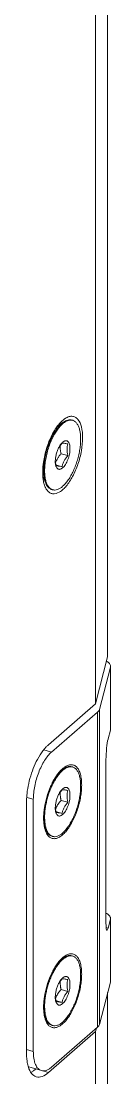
# Model space of a CAD drawing. Header units: millimetres. Extents: x 0 to 3564, y 0 to 2520.
# Drawn here: x 3027.5 to 3039, y 2043.6 to 2188.8 of the extents above; entities that cross this region are included whole.
import ezdxf

# ---------------------------------------------------------------- set-up
doc = ezdxf.new("R2010")
doc.units = ezdxf.units.MM
doc.layers.get('0').update_dxf_attribs({"lineweight": 13})

msp = doc.modelspace()

# ---------------------------------------------------------------- linework, layer by layer
for p, q in [((3038.65, 2101.42), (3038.65, 2291.08)), ((3036.98, 2284.63), (3036.98, 2094.97)), ((3031.75, 2133.11), (3032.53, 2133.67)), ((3032.32, 2133.5), (3032.53, 2133.67)), ((3033.83, 2133.94), (3033.7, 2133.97)), ((3032.45, 2130.92), (3032.36, 2130.83)), ((3033.18, 2129.08), (3032.24, 2129.35)), ((3032.37, 2127.56), (3031.53, 2127.81)), ((3029.77, 2126.16), (3030.12, 2125.31)), ((3031.07, 2124.39), (3030.94, 2124.43)), ((3036.98, 2094.97), (3038.65, 2101.42)), ((3039.02, 2100.03), (3037.51, 2094.22)), ((3039.03, 2100.15), (3039.02, 2100.03)), ((3039.02, 2091.37), (3039.02, 2100.03)), ((3039.03, 2100.15), (3039.03, 2091.49)), ((3030.48, 2089.34), (3036.98, 2094.97)), ((3037.26, 2093.85), (3030.91, 2088.35)), ((3037.26, 2050.55), (3037.26, 2093.85)), ((3037.51, 2094.22), (3037.51, 2050.92)), ((3038.7, 2090.15), (3039.02, 2091.37)), ((3039.02, 2091.37), (3039.03, 2091.49)), ((3030.91, 2088.35), (3029.84, 2088.66)), ((3038.42, 2064.82), (3038.42, 2087.34)), ((3032.14, 2085.76), (3032.53, 2086.04)), ((3032.32, 2085.87), (3032.53, 2086.04)), ((3033.83, 2086.3), (3033.7, 2086.34)), ((3032.45, 2083.29), (3032.36, 2083.2)), ((3027.48, 2081.55), (3027.48, 2046.91)), ((3028.41, 2081.86), (3027.51, 2082.12)), ((3028.41, 2081.86), (3028.41, 2047.22)), ((3033.18, 2081.45), (3032.24, 2081.72)), ((3032.37, 2079.93), (3031.53, 2080.18)), ((3029.93, 2078.13), (3030.12, 2077.67)), ((3031.07, 2076.76), (3030.94, 2076.8)), ((3039.02, 2065.38), (3038.7, 2064.17)), ((3039.03, 2065.51), (3039.02, 2065.38)), ((3039.02, 2056.72), (3039.02, 2065.38)), ((3039.03, 2065.51), (3039.03, 2056.85)), ((3038.44, 2064.24), (3038.7, 2064.17)), ((3032.14, 2059.78), (3032.53, 2060.06)), ((3032.32, 2059.89), (3032.53, 2060.06)), ((3033.83, 2060.32), (3033.7, 2060.36)), ((3032.45, 2057.31), (3032.36, 2057.22)), ((3037.51, 2050.92), (3039.02, 2056.72)), ((3039.02, 2056.72), (3039.03, 2056.85)), ((3033.18, 2055.47), (3032.24, 2055.74)), ((3038.65, 1866.73), (3038.65, 2055.31)), ((3032.37, 2053.95), (3031.53, 2054.2)), ((3029.93, 2052.14), (3030.12, 2051.69)), ((3030.91, 2045.05), (3037.26, 2050.55)), ((3031.07, 2050.78), (3030.94, 2050.82)), ((3037.1, 2050.41), (3036.98, 2049.94)), ((3030.48, 2044.31), (3036.98, 2049.94)), ((3036.98, 2049.94), (3036.98, 1860.28)), ((3027.48, 2047.49), (3028.41, 2047.22)), ((3027.79, 2045.08), (3029.52, 2044.58)), ((3029.53, 2044.59), (3030.48, 2044.31))]:
    msp.add_line(p, q)
for centre, radius, start, end in [((3036.55, 2129.54), 6.02, 139.5653, 143.0443), ((3033.57, 2133.03), 0.941, 73.9237, 82.0258), ((3040.09, 2127.27), 10.23, 151.8389, 154.3988), ((3034.71, 2128.78), 3.14, 147.8011, 149.3992), ((3034.7, 2128.5), 3.27, 143.6375, 145.2029), ((3034.49, 2130.2), 2.37, 171.7871, 180.0186), ((3034.64, 2128.29), 3.2, 177.996, 179.9756), ((3034.13, 2128.53), 2.7, 182.7691, 185.1945), ((3034.22, 2128.54), 2.79, 185.1885, 185.7299), ((3031.33, 2125.3), 0.938, 245.8876, 253.8828), ((3033.57, 2085.4), 0.941, 73.9237, 82.0258), ((3038.52, 2080.23), 8.45, 149.3592, 151.6927), ((3034.71, 2081.15), 3.14, 147.8011, 149.3992), ((3034.7, 2080.87), 3.27, 143.6375, 145.2029), ((3034.49, 2082.57), 2.37, 171.7871, 180.0186), ((3034.64, 2080.65), 3.2, 177.996, 179.9756), ((3034.13, 2080.9), 2.7, 182.7691, 185.1945), ((3034.22, 2080.91), 2.79, 185.1885, 185.7299), ((3031.33, 2077.66), 0.938, 245.8876, 253.8828), ((3033.57, 2059.42), 0.941, 73.9237, 82.0258), ((3038.52, 2054.25), 8.45, 149.3592, 151.6927), ((3034.71, 2055.17), 3.14, 147.8011, 149.3992), ((3034.7, 2054.89), 3.27, 143.6375, 145.2029), ((3034.49, 2056.59), 2.37, 171.7871, 180.0186), ((3034.64, 2054.67), 3.2, 177.996, 179.9756), ((3034.13, 2054.92), 2.7, 182.7691, 185.1945), ((3034.22, 2054.93), 2.79, 185.1885, 185.7299), ((3031.33, 2051.68), 0.938, 245.8876, 253.8828), ((3027.1, 2046.44), 2.3, 294.5855, 299.414)]:
    msp.add_arc(centre, radius, start, end)
for centre, start_param, end_param in [((3038.7, 2088.41), 0.56362, 2.134416), ((3038.7, 2065.9), 2.134416, 3.705213)]:
    msp.add_ellipse(centre, major_axis=(0.15, 2.04), ratio=0.115432, start_param=start_param, end_param=end_param)
for points, knots in [([(3034.56, 2134.05), (3034.45, 2134.18), (3034.2, 2134.4), (3033.7, 2134.53), (3033.18, 2134.42), (3032.85, 2134.23), (3032.69, 2134.12)], [0, 0, 0, 0, 0.240821, 0.465598, 0.70995, 1, 1, 1, 1]), ([(3030.12, 2125.31), (3030.07, 2125.43), (3029.98, 2125.71), (3029.89, 2126.16), (3029.84, 2126.66), (3029.83, 2127.2), (3029.86, 2127.77), (3029.96, 2128.58), (3030.17, 2129.6), (3030.5, 2130.6), (3030.83, 2131.36), (3031.09, 2131.89), (3031.38, 2132.37), (3031.68, 2132.81), (3031.99, 2133.19), (3032.21, 2133.41), (3032.32, 2133.5)], [0, 0, 0, 0, 0.046608, 0.098408, 0.155146, 0.216344, 0.281359, 0.349421, 0.491148, 0.634169, 0.703814, 0.770984, 0.834847, 0.894668, 0.949863, 1, 1, 1, 1]), ([(3031.74, 2133.16), (3031.68, 2133.08), (3031.44, 2132.74), (3031.22, 2132.38), (3031.07, 2132.1)], [0, 0, 0, 0, 0.237332, 1, 1, 1, 1]), ([(3032.06, 2133.08), (3031.93, 2132.92), (3031.66, 2132.58), (3031.43, 2132.22), (3031.32, 2132.02)], [0, 0, 0, 0, 0.477448, 1, 1, 1, 1]), ([(3032.39, 2133.87), (3032.35, 2133.84), (3032.2, 2133.7), (3032.07, 2133.56), (3031.97, 2133.44)], [0, 0, 0, 0, 0.239055, 1, 1, 1, 1]), ([(3032.45, 2133.47), (3032.42, 2133.44), (3032.28, 2133.31), (3032.15, 2133.18), (3032.06, 2133.08)], [0, 0, 0, 0, 0.238228, 1, 1, 1, 1]), ([(3032.69, 2134.12), (3032.66, 2134.1), (3032.56, 2134.02), (3032.46, 2133.94), (3032.39, 2133.87)], [0, 0, 0, 0, 0.241014, 1, 1, 1, 1]), ([(3033.7, 2133.96), (3033.65, 2133.97), (3033.55, 2133.98), (3033.35, 2133.96), (3033.08, 2133.88), (3032.76, 2133.71), (3032.55, 2133.55), (3032.45, 2133.47)], [0, 0, 0, 0, 0.104308, 0.212167, 0.444008, 0.705097, 1, 1, 1, 1]), ([(3032.45, 2124.87), (3032.59, 2124.99), (3032.87, 2125.27), (3033.25, 2125.77), (3033.61, 2126.35), (3033.94, 2127), (3034.24, 2127.71), (3034.49, 2128.45), (3034.69, 2129.21), (3034.83, 2129.97), (3034.92, 2130.7), (3034.94, 2131.4), (3034.9, 2132.05), (3034.8, 2132.62), (3034.65, 2133.11), (3034.46, 2133.45), (3034.28, 2133.66), (3034.14, 2133.78), (3033.99, 2133.88), (3033.88, 2133.92), (3033.83, 2133.94)], [0, 0, 0, 0, 0.055389, 0.117513, 0.185555, 0.258364, 0.334558, 0.412611, 0.49092, 0.567871, 0.641906, 0.711591, 0.77569, 0.833268, 0.883821, 0.927483, 0.94707, 0.965448, 0.982953, 1, 1, 1, 1]), ([(3032.53, 2133.67), (3032.63, 2133.74), (3032.83, 2133.86), (3033.13, 2133.98), (3033.38, 2134.02), (3033.56, 2134), (3033.65, 2133.99), (3033.7, 2133.97)], [0, 0, 0, 0, 0.289769, 0.547626, 0.780536, 0.891178, 1, 1, 1, 1]), ([(3035.2, 2131.55), (3035.2, 2132.05), (3035.13, 2132.92), (3034.8, 2133.76), (3034.56, 2134.05)], [0, 0, 0, 0, 0.570472, 1, 1, 1, 1]), ([(3030.87, 2131.69), (3030.58, 2131.1), (3030.12, 2129.86), (3029.85, 2128.57), (3029.77, 2127.92)], [0, 0, 0, 0, 0.499482, 1, 1, 1, 1]), ([(3031.32, 2132.02), (3031.19, 2131.79), (3030.93, 2131.29), (3030.61, 2130.5), (3030.35, 2129.68), (3030.15, 2128.84), (3030.01, 2128), (3029.96, 2127.21), (3029.97, 2126.47), (3030.04, 2126.01), (3030.09, 2125.79)], [0, 0, 0, 0, 0.125844, 0.257998, 0.393206, 0.528055, 0.659153, 0.783295, 0.897654, 1, 1, 1, 1]), ([(3032.93, 2124.89), (3033.28, 2125.3), (3033.9, 2126.28), (3034.61, 2127.93), (3035.07, 2129.72), (3035.2, 2130.95), (3035.2, 2131.55)], [0, 0, 0, 0, 0.225894, 0.484324, 0.751005, 1, 1, 1, 1]), ([(3032.01, 2130.38), (3031.93, 2130.23), (3031.77, 2129.92), (3031.6, 2129.42), (3031.48, 2128.91), (3031.44, 2128.57), (3031.44, 2128.4)], [0, 0, 0, 0, 0.242183, 0.499273, 0.75672, 1, 1, 1, 1]), ([(3032.36, 2130.83), (3032.3, 2130.78), (3032.2, 2130.66), (3032.1, 2130.52), (3032.06, 2130.45)], [0, 0, 0, 0, 0.475902, 1, 1, 1, 1]), ([(3032.37, 2130.81), (3032.34, 2130.78), (3032.24, 2130.66), (3032.14, 2130.54), (3032.07, 2130.44)], [0, 0, 0, 0, 0.251913, 1, 1, 1, 1]), ([(3032.11, 2130.2), (3032.11, 2130.06), (3032.14, 2129.77), (3032.2, 2129.49), (3032.24, 2129.35)], [0, 0, 0, 0, 0.490548, 1, 1, 1, 1]), ([(3033.18, 2130.7), (3033.09, 2130.72), (3032.91, 2130.75), (3032.68, 2130.79), (3032.5, 2130.81), (3032.41, 2130.81), (3032.37, 2130.81)], [0, 0, 0, 0, 0.362375, 0.657213, 0.867114, 1, 1, 1, 1]), ([(3033.46, 2130.04), (3033.46, 2130.15), (3033.45, 2130.36), (3033.4, 2130.64), (3033.32, 2130.84), (3033.24, 2130.96), (3033.17, 2131.03), (3033.1, 2131.08), (3033.01, 2131.12), (3032.93, 2131.13), (3032.83, 2131.13), (3032.74, 2131.1), (3032.6, 2131.04), (3032.51, 2130.98), (3032.45, 2130.92)], [0, 0, 0, 0, 0.176286, 0.330449, 0.460858, 0.517768, 0.569981, 0.618683, 0.665488, 0.712273, 0.760915, 0.81303, 0.86984, 1, 1, 1, 1]), ([(3033.18, 2130.7), (3033.14, 2130.58), (3033.08, 2130.32), (3033.06, 2130.06), (3033.06, 2129.93)], [0, 0, 0, 0, 0.489925, 1, 1, 1, 1]), ([(3032.24, 2129.35), (3032.15, 2129.26), (3031.98, 2129.06), (3031.76, 2128.74), (3031.59, 2128.4), (3031.51, 2128.17), (3031.48, 2128.05)], [0, 0, 0, 0, 0.259382, 0.513344, 0.760181, 1, 1, 1, 1]), ([(3032.37, 2127.56), (3032.4, 2127.7), (3032.45, 2127.9), (3032.56, 2128.17), (3032.68, 2128.43), (3032.89, 2128.74), (3033.08, 2128.97), (3033.18, 2129.08)], [0, 0, 0, 0, 0.238591, 0.360572, 0.484671, 0.738997, 1, 1, 1, 1]), ([(3032.45, 2127.41), (3032.52, 2127.47), (3032.66, 2127.62), (3032.85, 2127.88), (3033.02, 2128.2), (3033.17, 2128.55), (3033.3, 2128.92), (3033.39, 2129.3), (3033.45, 2129.68), (3033.46, 2129.92), (3033.46, 2130.04)], [0, 0, 0, 0, 0.09859, 0.211371, 0.335842, 0.468575, 0.605586, 0.742619, 0.875421, 1, 1, 1, 1]), ([(3033.06, 2129.93), (3033.06, 2129.79), (3033.08, 2129.5), (3033.15, 2129.22), (3033.18, 2129.08)], [0, 0, 0, 0, 0.49054, 1, 1, 1, 1]), ([(3029.77, 2127.92), (3029.76, 2127.82), (3029.72, 2127.44), (3029.7, 2127.06), (3029.7, 2126.78)], [0, 0, 0, 0, 0.258732, 1, 1, 1, 1]), ([(3031.43, 2128.29), (3031.43, 2128.17), (3031.45, 2127.96), (3031.49, 2127.75), (3031.52, 2127.65)], [0, 0, 0, 0, 0.535787, 1, 1, 1, 1]), ([(3031.56, 2127.67), (3031.55, 2127.72), (3031.5, 2127.92), (3031.46, 2128.11), (3031.45, 2128.26)], [0, 0, 0, 0, 0.254105, 1, 1, 1, 1]), ([(3031.52, 2127.65), (3031.54, 2127.6), (3031.58, 2127.49), (3031.67, 2127.36), (3031.77, 2127.26), (3031.89, 2127.21), (3032.03, 2127.19), (3032.17, 2127.23), (3032.31, 2127.3), (3032.4, 2127.37), (3032.45, 2127.41)], [0, 0, 0, 0, 0.147639, 0.276665, 0.390709, 0.496421, 0.602751, 0.718439, 0.849813, 1, 1, 1, 1]), ([(3031.56, 2127.67), (3031.6, 2127.68), (3031.69, 2127.67), (3031.86, 2127.65), (3032.1, 2127.62), (3032.27, 2127.58), (3032.37, 2127.56)], [0, 0, 0, 0, 0.132885, 0.342787, 0.637625, 1, 1, 1, 1]), ([(3029.7, 2126.78), (3029.7, 2126.73), (3029.7, 2126.51), (3029.71, 2126.28), (3029.73, 2126.12)], [0, 0, 0, 0, 0.257141, 1, 1, 1, 1]), ([(3029.73, 2126.12), (3029.73, 2126.05), (3029.76, 2125.77), (3029.81, 2125.5), (3029.86, 2125.3)], [0, 0, 0, 0, 0.26367, 1, 1, 1, 1]), ([(3030.09, 2125.79), (3030.12, 2125.63), (3030.21, 2125.33), (3030.38, 2124.98), (3030.53, 2124.76), (3030.66, 2124.63), (3030.8, 2124.52), (3030.9, 2124.46), (3030.95, 2124.44)], [0, 0, 0, 0, 0.30197, 0.565289, 0.683769, 0.794655, 0.899427, 1, 1, 1, 1]), ([(3029.86, 2125.3), (3029.87, 2125.26), (3029.92, 2125.11), (3029.97, 2124.96), (3030.01, 2124.85)], [0, 0, 0, 0, 0.261093, 1, 1, 1, 1]), ([(3030.01, 2124.85), (3030.03, 2124.79), (3030.12, 2124.59), (3030.24, 2124.4), (3030.34, 2124.28)], [0, 0, 0, 0, 0.269659, 1, 1, 1, 1]), ([(3030.94, 2124.43), (3030.9, 2124.44), (3030.81, 2124.48), (3030.65, 2124.57), (3030.46, 2124.73), (3030.26, 2124.99), (3030.16, 2125.19), (3030.12, 2125.31)], [0, 0, 0, 0, 0.108826, 0.219475, 0.452397, 0.710291, 1, 1, 1, 1]), ([(3030.34, 2124.28), (3030.44, 2124.16), (3030.66, 2123.97), (3031.23, 2123.76), (3031.7, 2123.91), (3031.97, 2124.06)], [0, 0, 0, 0, 0.250999, 0.483729, 1, 1, 1, 1]), ([(3031.07, 2124.39), (3031.12, 2124.38), (3031.23, 2124.36), (3031.45, 2124.35), (3031.68, 2124.4), (3031.91, 2124.5), (3032.16, 2124.63), (3032.34, 2124.77), (3032.45, 2124.87)], [0, 0, 0, 0, 0.104628, 0.211655, 0.440749, 0.566666, 0.701517, 1, 1, 1, 1]), ([(3031.97, 2124.06), (3032.03, 2124.09), (3032.27, 2124.24), (3032.49, 2124.43), (3032.64, 2124.58)], [0, 0, 0, 0, 0.229894, 1, 1, 1, 1]), ([(3032.64, 2124.58), (3032.67, 2124.61), (3032.77, 2124.71), (3032.86, 2124.81), (3032.93, 2124.89)], [0, 0, 0, 0, 0.242706, 1, 1, 1, 1]), ([(3038.5, 2100.83), (3038.58, 2100.79), (3038.72, 2100.7), (3038.9, 2100.53), (3039.01, 2100.35), (3039.03, 2100.22), (3039.03, 2100.15)], [0, 0, 0, 0, 0.300071, 0.561989, 0.790923, 1, 1, 1, 1]), ([(3037.51, 2094.22), (3037.5, 2094.16), (3037.43, 2094.02), (3037.32, 2093.91), (3037.26, 2093.85)], [0, 0, 0, 0, 0.466307, 1, 1, 1, 1]), ([(3030.91, 2088.35), (3030.73, 2088.2), (3030.39, 2087.83), (3029.93, 2087.18), (3029.5, 2086.41), (3029.13, 2085.55), (3028.82, 2084.63), (3028.59, 2083.69), (3028.45, 2082.77), (3028.41, 2082.15), (3028.41, 2081.86)], [0, 0, 0, 0, 0.09859, 0.21137, 0.335841, 0.468575, 0.605586, 0.74262, 0.875422, 1, 1, 1, 1]), ([(3030.48, 2089.34), (3030.38, 2089.26), (3029.94, 2088.84), (3029.58, 2088.35), (3029.33, 2087.95)], [0, 0, 0, 0, 0.224553, 1, 1, 1, 1]), ([(3029.33, 2087.95), (3028.84, 2087.17), (3028.06, 2085.43), (3027.64, 2083.57), (3027.54, 2082.61)], [0, 0, 0, 0, 0.490008, 1, 1, 1, 1]), ([(3032.68, 2086.26), (3032.75, 2086.32), (3032.91, 2086.41), (3033.15, 2086.53), (3033.38, 2086.6), (3033.61, 2086.62), (3033.82, 2086.61), (3034.03, 2086.54), (3034.22, 2086.43), (3034.39, 2086.28), (3034.55, 2086.09), (3034.69, 2085.86), (3034.8, 2085.59), (3034.94, 2085.18), (3035.05, 2084.58), (3035.07, 2084.07), (3035.07, 2083.81)], [0, 0, 0, 0, 0.063397, 0.12152, 0.175002, 0.224814, 0.272306, 0.3191, 0.366921, 0.417351, 0.471668, 0.530777, 0.595243, 0.665321, 0.822238, 1, 1, 1, 1]), ([(3031.44, 2084.86), (3031.54, 2085.01), (3031.73, 2085.29), (3032.03, 2085.68), (3032.35, 2086), (3032.57, 2086.18), (3032.68, 2086.26)], [0, 0, 0, 0, 0.281548, 0.543135, 0.782932, 1, 1, 1, 1]), ([(3031.55, 2085), (3031.67, 2085.16), (3031.91, 2085.47), (3032.18, 2085.75), (3032.32, 2085.87)], [0, 0, 0, 0, 0.528307, 1, 1, 1, 1]), ([(3032.45, 2085.83), (3032.31, 2085.71), (3032.04, 2085.44), (3031.8, 2085.13), (3031.68, 2084.96)], [0, 0, 0, 0, 0.471702, 1, 1, 1, 1]), ([(3033.7, 2086.33), (3033.65, 2086.34), (3033.55, 2086.35), (3033.35, 2086.33), (3033.08, 2086.25), (3032.76, 2086.08), (3032.55, 2085.92), (3032.45, 2085.83)], [0, 0, 0, 0, 0.104308, 0.212167, 0.444008, 0.705097, 1, 1, 1, 1]), ([(3032.45, 2077.23), (3032.59, 2077.36), (3032.87, 2077.64), (3033.25, 2078.14), (3033.61, 2078.72), (3033.94, 2079.37), (3034.24, 2080.07), (3034.49, 2080.82), (3034.69, 2081.58), (3034.83, 2082.33), (3034.92, 2083.07), (3034.94, 2083.77), (3034.9, 2084.42), (3034.8, 2084.99), (3034.65, 2085.48), (3034.46, 2085.82), (3034.28, 2086.03), (3034.14, 2086.15), (3033.99, 2086.25), (3033.88, 2086.29), (3033.83, 2086.3)], [0, 0, 0, 0, 0.055389, 0.117513, 0.185555, 0.258364, 0.334558, 0.412611, 0.49092, 0.567871, 0.641906, 0.711591, 0.77569, 0.833268, 0.883821, 0.927483, 0.94707, 0.965448, 0.982953, 1, 1, 1, 1]), ([(3032.53, 2086.04), (3032.55, 2086.05), (3032.61, 2086.1), (3032.67, 2086.14), (3032.72, 2086.16)], [0, 0, 0, 0, 0.256645, 1, 1, 1, 1]), ([(3032.72, 2086.16), (3032.8, 2086.21), (3032.97, 2086.29), (3033.22, 2086.37), (3033.47, 2086.39), (3033.62, 2086.36), (3033.7, 2086.34)], [0, 0, 0, 0, 0.281631, 0.537549, 0.774068, 1, 1, 1, 1]), ([(3029.82, 2079.26), (3029.82, 2079.49), (3029.84, 2079.97), (3029.96, 2080.94), (3030.24, 2082.18), (3030.66, 2083.37), (3031.09, 2084.26), (3031.32, 2084.67), (3031.44, 2084.86)], [0, 0, 0, 0, 0.117331, 0.241248, 0.500124, 0.758945, 0.882755, 1, 1, 1, 1]), ([(3031.68, 2084.96), (3031.57, 2084.8), (3031.36, 2084.46), (3031.06, 2083.92), (3030.8, 2083.33), (3030.56, 2082.71), (3030.36, 2082.07), (3030.2, 2081.42), (3030.07, 2080.77), (3029.99, 2080.14), (3029.96, 2079.53), (3029.97, 2078.96), (3030.03, 2078.43), (3030.13, 2077.96), (3030.27, 2077.56), (3030.45, 2077.23), (3030.64, 2077.01), (3030.81, 2076.88), (3030.9, 2076.83), (3030.95, 2076.81)], [0, 0, 0, 0, 0.06606, 0.136292, 0.209744, 0.285365, 0.362032, 0.438596, 0.513909, 0.586859, 0.656408, 0.72163, 0.781755, 0.83623, 0.884803, 0.92764, 0.965499, 0.983051, 1, 1, 1, 1]), ([(3035.07, 2083.81), (3035.07, 2083.55), (3035.05, 2083.01), (3034.94, 2082.19), (3034.76, 2081.35), (3034.53, 2080.52), (3034.23, 2079.71), (3033.89, 2078.96), (3033.51, 2078.27), (3033.1, 2077.67), (3032.67, 2077.18), (3032.24, 2076.8), (3031.81, 2076.55), (3031.45, 2076.45), (3031.18, 2076.45), (3030.99, 2076.49), (3030.81, 2076.56), (3030.58, 2076.7), (3030.33, 2076.99), (3030.18, 2077.26), (3030.12, 2077.41)], [0, 0, 0, 0, 0.075485, 0.155531, 0.238402, 0.322286, 0.4053, 0.485607, 0.561489, 0.631445, 0.694305, 0.749385, 0.796728, 0.837486, 0.85624, 0.874478, 0.892731, 0.911529, 0.952445, 1, 1, 1, 1]), ([(3031.26, 2084.54), (3031.28, 2084.58), (3031.37, 2084.73), (3031.47, 2084.89), (3031.55, 2085)], [0, 0, 0, 0, 0.256121, 1, 1, 1, 1]), ([(3027.54, 2082.61), (3027.53, 2082.52), (3027.49, 2082.17), (3027.48, 2081.81), (3027.48, 2081.55)], [0, 0, 0, 0, 0.257517, 1, 1, 1, 1]), ([(3032.01, 2082.74), (3031.93, 2082.6), (3031.77, 2082.29), (3031.6, 2081.79), (3031.48, 2081.28), (3031.44, 2080.93), (3031.44, 2080.77)], [0, 0, 0, 0, 0.242183, 0.499273, 0.75672, 1, 1, 1, 1]), ([(3032.36, 2083.2), (3032.3, 2083.15), (3032.2, 2083.02), (3032.1, 2082.89), (3032.06, 2082.82)], [0, 0, 0, 0, 0.475902, 1, 1, 1, 1]), ([(3032.37, 2083.18), (3032.34, 2083.15), (3032.24, 2083.03), (3032.14, 2082.91), (3032.07, 2082.81)], [0, 0, 0, 0, 0.251913, 1, 1, 1, 1]), ([(3032.11, 2082.57), (3032.11, 2082.53), (3032.12, 2082.35), (3032.14, 2082.17), (3032.16, 2082.04)], [0, 0, 0, 0, 0.244883, 1, 1, 1, 1]), ([(3033.18, 2083.07), (3033.09, 2083.09), (3032.91, 2083.12), (3032.68, 2083.16), (3032.5, 2083.18), (3032.41, 2083.18), (3032.37, 2083.18)], [0, 0, 0, 0, 0.362375, 0.657213, 0.867114, 1, 1, 1, 1]), ([(3033.46, 2082.41), (3033.46, 2082.52), (3033.45, 2082.73), (3033.4, 2083.01), (3033.32, 2083.2), (3033.24, 2083.33), (3033.17, 2083.4), (3033.1, 2083.45), (3033.01, 2083.49), (3032.93, 2083.5), (3032.83, 2083.5), (3032.74, 2083.47), (3032.6, 2083.41), (3032.51, 2083.34), (3032.45, 2083.29)], [0, 0, 0, 0, 0.176286, 0.330449, 0.460858, 0.517768, 0.569981, 0.618683, 0.665488, 0.712273, 0.760915, 0.81303, 0.86984, 1, 1, 1, 1]), ([(3032.45, 2079.78), (3032.52, 2079.84), (3032.66, 2079.99), (3032.85, 2080.25), (3033.02, 2080.57), (3033.17, 2080.91), (3033.3, 2081.29), (3033.39, 2081.67), (3033.45, 2082.04), (3033.46, 2082.29), (3033.46, 2082.41)], [0, 0, 0, 0, 0.09859, 0.211371, 0.335842, 0.468575, 0.605586, 0.742619, 0.875421, 1, 1, 1, 1]), ([(3033.18, 2083.07), (3033.14, 2082.95), (3033.08, 2082.69), (3033.06, 2082.43), (3033.06, 2082.3)], [0, 0, 0, 0, 0.489925, 1, 1, 1, 1]), ([(3033.06, 2082.3), (3033.06, 2082.16), (3033.08, 2081.87), (3033.15, 2081.59), (3033.18, 2081.45)], [0, 0, 0, 0, 0.49054, 1, 1, 1, 1]), ([(3032.01, 2081.45), (3031.94, 2081.37), (3031.83, 2081.21), (3031.68, 2080.96), (3031.56, 2080.69), (3031.5, 2080.51), (3031.48, 2080.42)], [0, 0, 0, 0, 0.258206, 0.511134, 0.758228, 1, 1, 1, 1]), ([(3032.24, 2081.72), (3032.22, 2081.7), (3032.14, 2081.61), (3032.06, 2081.52), (3032.01, 2081.45)], [0, 0, 0, 0, 0.251291, 1, 1, 1, 1]), ([(3032.16, 2082.04), (3032.17, 2082.01), (3032.19, 2081.9), (3032.22, 2081.8), (3032.24, 2081.72)], [0, 0, 0, 0, 0.248056, 1, 1, 1, 1]), ([(3032.37, 2079.93), (3032.4, 2080.07), (3032.45, 2080.27), (3032.56, 2080.53), (3032.68, 2080.8), (3032.89, 2081.11), (3033.08, 2081.34), (3033.18, 2081.45)], [0, 0, 0, 0, 0.238591, 0.360572, 0.484671, 0.738997, 1, 1, 1, 1]), ([(3029.84, 2079.26), (3029.84, 2079.3), (3029.84, 2079.49), (3029.84, 2079.67), (3029.85, 2079.81)], [0, 0, 0, 0, 0.244239, 1, 1, 1, 1]), ([(3031.43, 2080.66), (3031.43, 2080.54), (3031.45, 2080.33), (3031.49, 2080.12), (3031.52, 2080.02)], [0, 0, 0, 0, 0.535787, 1, 1, 1, 1]), ([(3031.56, 2080.04), (3031.55, 2080.09), (3031.5, 2080.28), (3031.46, 2080.48), (3031.45, 2080.63)], [0, 0, 0, 0, 0.254105, 1, 1, 1, 1]), ([(3031.52, 2080.02), (3031.54, 2079.97), (3031.58, 2079.86), (3031.67, 2079.73), (3031.77, 2079.63), (3031.89, 2079.57), (3032.03, 2079.56), (3032.17, 2079.59), (3032.31, 2079.67), (3032.4, 2079.74), (3032.45, 2079.78)], [0, 0, 0, 0, 0.147639, 0.276665, 0.390709, 0.496421, 0.602751, 0.718439, 0.849813, 1, 1, 1, 1]), ([(3031.56, 2080.04), (3031.6, 2080.04), (3031.69, 2080.04), (3031.86, 2080.02), (3032.1, 2079.98), (3032.27, 2079.95), (3032.37, 2079.93)], [0, 0, 0, 0, 0.132885, 0.342787, 0.637625, 1, 1, 1, 1]), ([(3030.12, 2077.41), (3030.07, 2077.54), (3029.98, 2077.81), (3029.89, 2078.25), (3029.84, 2078.74), (3029.82, 2079.08), (3029.82, 2079.26)], [0, 0, 0, 0, 0.216947, 0.456704, 0.718463, 1, 1, 1, 1]), ([(3030.12, 2077.67), (3030.07, 2077.78), (3030, 2078.02), (3029.91, 2078.4), (3029.86, 2078.81), (3029.84, 2079.11), (3029.84, 2079.26)], [0, 0, 0, 0, 0.218964, 0.459211, 0.720037, 1, 1, 1, 1]), ([(3030.22, 2077.46), (3030.21, 2077.47), (3030.18, 2077.54), (3030.14, 2077.62), (3030.12, 2077.67)], [0, 0, 0, 0, 0.242926, 1, 1, 1, 1]), ([(3030.94, 2076.8), (3030.87, 2076.82), (3030.73, 2076.88), (3030.53, 2077.03), (3030.36, 2077.22), (3030.27, 2077.37), (3030.22, 2077.46)], [0, 0, 0, 0, 0.226488, 0.463287, 0.719063, 1, 1, 1, 1]), ([(3031.07, 2076.76), (3031.12, 2076.75), (3031.23, 2076.73), (3031.45, 2076.72), (3031.68, 2076.77), (3031.91, 2076.87), (3032.16, 2077), (3032.34, 2077.14), (3032.45, 2077.23)], [0, 0, 0, 0, 0.104628, 0.211655, 0.440749, 0.566666, 0.701517, 1, 1, 1, 1]), ([(3038.42, 2066.23), (3038.51, 2066.19), (3038.68, 2066.09), (3038.87, 2065.92), (3038.98, 2065.75), (3039.03, 2065.61), (3039.03, 2065.55), (3039.03, 2065.51)], [0, 0, 0, 0, 0.303324, 0.5664, 0.793677, 0.898301, 1, 1, 1, 1]), ([(3032.68, 2060.28), (3032.75, 2060.34), (3032.91, 2060.43), (3033.15, 2060.55), (3033.38, 2060.62), (3033.61, 2060.64), (3033.82, 2060.62), (3034.03, 2060.56), (3034.22, 2060.45), (3034.39, 2060.3), (3034.55, 2060.11), (3034.69, 2059.88), (3034.8, 2059.61), (3034.94, 2059.2), (3035.05, 2058.6), (3035.07, 2058.09), (3035.07, 2057.83)], [0, 0, 0, 0, 0.063397, 0.12152, 0.175002, 0.224814, 0.272306, 0.3191, 0.366921, 0.417351, 0.471668, 0.530777, 0.595243, 0.665321, 0.822238, 1, 1, 1, 1]), ([(3032.72, 2060.18), (3032.8, 2060.23), (3032.97, 2060.31), (3033.22, 2060.39), (3033.47, 2060.41), (3033.62, 2060.38), (3033.7, 2060.36)], [0, 0, 0, 0, 0.281631, 0.537549, 0.774068, 1, 1, 1, 1]), ([(3031.68, 2058.98), (3031.57, 2058.82), (3031.36, 2058.48), (3031.06, 2057.94), (3030.8, 2057.35), (3030.56, 2056.73), (3030.36, 2056.09), (3030.2, 2055.44), (3030.07, 2054.79), (3029.99, 2054.16), (3029.96, 2053.55), (3029.97, 2052.98), (3030.03, 2052.45), (3030.13, 2051.98), (3030.27, 2051.58), (3030.45, 2051.24), (3030.64, 2051.02), (3030.81, 2050.9), (3030.9, 2050.85), (3030.95, 2050.83)], [0, 0, 0, 0, 0.06606, 0.136292, 0.209744, 0.285365, 0.362032, 0.438596, 0.513909, 0.586859, 0.656408, 0.72163, 0.781755, 0.83623, 0.884803, 0.92764, 0.965499, 0.983051, 1, 1, 1, 1]), ([(3031.26, 2058.56), (3031.28, 2058.6), (3031.37, 2058.75), (3031.47, 2058.9), (3031.55, 2059.02)], [0, 0, 0, 0, 0.256121, 1, 1, 1, 1]), ([(3031.44, 2058.88), (3031.54, 2059.03), (3031.73, 2059.31), (3032.03, 2059.7), (3032.35, 2060.02), (3032.57, 2060.2), (3032.68, 2060.28)], [0, 0, 0, 0, 0.281548, 0.543135, 0.782932, 1, 1, 1, 1]), ([(3031.55, 2059.02), (3031.67, 2059.18), (3031.91, 2059.49), (3032.18, 2059.77), (3032.32, 2059.89)], [0, 0, 0, 0, 0.528307, 1, 1, 1, 1]), ([(3032.45, 2059.85), (3032.31, 2059.73), (3032.04, 2059.45), (3031.8, 2059.15), (3031.68, 2058.98)], [0, 0, 0, 0, 0.471702, 1, 1, 1, 1]), ([(3033.7, 2060.35), (3033.65, 2060.36), (3033.55, 2060.36), (3033.35, 2060.35), (3033.08, 2060.27), (3032.76, 2060.1), (3032.55, 2059.94), (3032.45, 2059.85)], [0, 0, 0, 0, 0.104308, 0.212167, 0.444008, 0.705097, 1, 1, 1, 1]), ([(3032.45, 2051.25), (3032.59, 2051.38), (3032.87, 2051.66), (3033.25, 2052.16), (3033.61, 2052.74), (3033.94, 2053.39), (3034.24, 2054.09), (3034.49, 2054.84), (3034.69, 2055.59), (3034.83, 2056.35), (3034.92, 2057.09), (3034.94, 2057.79), (3034.9, 2058.44), (3034.8, 2059.01), (3034.65, 2059.5), (3034.46, 2059.84), (3034.28, 2060.05), (3034.14, 2060.17), (3033.99, 2060.27), (3033.88, 2060.31), (3033.83, 2060.32)], [0, 0, 0, 0, 0.055389, 0.117513, 0.185555, 0.258364, 0.334558, 0.412611, 0.49092, 0.567871, 0.641906, 0.711591, 0.77569, 0.833268, 0.883821, 0.927483, 0.94707, 0.965448, 0.982953, 1, 1, 1, 1]), ([(3032.53, 2060.06), (3032.55, 2060.07), (3032.61, 2060.11), (3032.67, 2060.15), (3032.72, 2060.18)], [0, 0, 0, 0, 0.256645, 1, 1, 1, 1]), ([(3029.82, 2053.28), (3029.82, 2053.51), (3029.84, 2053.99), (3029.96, 2054.96), (3030.24, 2056.2), (3030.66, 2057.39), (3031.09, 2058.28), (3031.32, 2058.69), (3031.44, 2058.88)], [0, 0, 0, 0, 0.117331, 0.241248, 0.500124, 0.758945, 0.882755, 1, 1, 1, 1]), ([(3035.07, 2057.83), (3035.07, 2057.56), (3035.05, 2057.03), (3034.94, 2056.21), (3034.76, 2055.37), (3034.53, 2054.54), (3034.23, 2053.73), (3033.89, 2052.98), (3033.51, 2052.29), (3033.1, 2051.69), (3032.67, 2051.2), (3032.24, 2050.82), (3031.81, 2050.57), (3031.45, 2050.47), (3031.18, 2050.47), (3030.99, 2050.5), (3030.81, 2050.58), (3030.58, 2050.72), (3030.33, 2051), (3030.18, 2051.28), (3030.12, 2051.43)], [0, 0, 0, 0, 0.075485, 0.155531, 0.238402, 0.322286, 0.4053, 0.485607, 0.561489, 0.631445, 0.694305, 0.749385, 0.796728, 0.837486, 0.85624, 0.874478, 0.892731, 0.911529, 0.952445, 1, 1, 1, 1]), ([(3033.46, 2056.43), (3033.46, 2056.54), (3033.45, 2056.75), (3033.4, 2057.03), (3033.32, 2057.22), (3033.24, 2057.35), (3033.17, 2057.42), (3033.1, 2057.47), (3033.01, 2057.51), (3032.93, 2057.52), (3032.83, 2057.52), (3032.74, 2057.49), (3032.6, 2057.43), (3032.51, 2057.36), (3032.45, 2057.31)], [0, 0, 0, 0, 0.176286, 0.330449, 0.460858, 0.517768, 0.569981, 0.618683, 0.665488, 0.712273, 0.760915, 0.81303, 0.86984, 1, 1, 1, 1]), ([(3032.01, 2056.76), (3031.93, 2056.62), (3031.77, 2056.31), (3031.6, 2055.81), (3031.48, 2055.3), (3031.44, 2054.95), (3031.44, 2054.78)], [0, 0, 0, 0, 0.242183, 0.499273, 0.75672, 1, 1, 1, 1]), ([(3032.36, 2057.22), (3032.3, 2057.17), (3032.2, 2057.04), (3032.1, 2056.91), (3032.06, 2056.84)], [0, 0, 0, 0, 0.475902, 1, 1, 1, 1]), ([(3032.37, 2057.2), (3032.34, 2057.17), (3032.24, 2057.05), (3032.14, 2056.93), (3032.07, 2056.83)], [0, 0, 0, 0, 0.251913, 1, 1, 1, 1]), ([(3032.11, 2056.59), (3032.11, 2056.54), (3032.12, 2056.37), (3032.14, 2056.19), (3032.16, 2056.06)], [0, 0, 0, 0, 0.244883, 1, 1, 1, 1]), ([(3032.16, 2056.06), (3032.17, 2056.03), (3032.19, 2055.92), (3032.22, 2055.82), (3032.24, 2055.74)], [0, 0, 0, 0, 0.248056, 1, 1, 1, 1]), ([(3033.18, 2057.09), (3033.09, 2057.11), (3032.91, 2057.14), (3032.68, 2057.18), (3032.5, 2057.2), (3032.41, 2057.2), (3032.37, 2057.2)], [0, 0, 0, 0, 0.362375, 0.657213, 0.867114, 1, 1, 1, 1]), ([(3032.45, 2053.8), (3032.52, 2053.86), (3032.66, 2054.01), (3032.85, 2054.27), (3033.02, 2054.58), (3033.17, 2054.93), (3033.3, 2055.31), (3033.39, 2055.69), (3033.45, 2056.06), (3033.46, 2056.31), (3033.46, 2056.43)], [0, 0, 0, 0, 0.09859, 0.211371, 0.335842, 0.468575, 0.605586, 0.742619, 0.875421, 1, 1, 1, 1]), ([(3033.18, 2057.09), (3033.14, 2056.97), (3033.08, 2056.71), (3033.06, 2056.45), (3033.06, 2056.31)], [0, 0, 0, 0, 0.489925, 1, 1, 1, 1]), ([(3033.06, 2056.31), (3033.06, 2056.17), (3033.08, 2055.89), (3033.15, 2055.61), (3033.18, 2055.47)], [0, 0, 0, 0, 0.49054, 1, 1, 1, 1]), ([(3031.43, 2054.67), (3031.43, 2054.56), (3031.45, 2054.35), (3031.49, 2054.14), (3031.52, 2054.04)], [0, 0, 0, 0, 0.535787, 1, 1, 1, 1]), ([(3031.56, 2054.06), (3031.55, 2054.11), (3031.5, 2054.3), (3031.46, 2054.5), (3031.45, 2054.65)], [0, 0, 0, 0, 0.254105, 1, 1, 1, 1]), ([(3032.01, 2055.47), (3031.94, 2055.39), (3031.83, 2055.23), (3031.68, 2054.97), (3031.56, 2054.71), (3031.5, 2054.53), (3031.48, 2054.44)], [0, 0, 0, 0, 0.258206, 0.511134, 0.758228, 1, 1, 1, 1]), ([(3032.24, 2055.74), (3032.22, 2055.72), (3032.14, 2055.63), (3032.06, 2055.54), (3032.01, 2055.47)], [0, 0, 0, 0, 0.251291, 1, 1, 1, 1]), ([(3032.37, 2053.95), (3032.4, 2054.09), (3032.45, 2054.29), (3032.56, 2054.55), (3032.68, 2054.81), (3032.89, 2055.13), (3033.08, 2055.36), (3033.18, 2055.47)], [0, 0, 0, 0, 0.238591, 0.360572, 0.484671, 0.738997, 1, 1, 1, 1]), ([(3030.12, 2051.43), (3030.07, 2051.56), (3029.98, 2051.83), (3029.89, 2052.27), (3029.84, 2052.76), (3029.82, 2053.1), (3029.82, 2053.28)], [0, 0, 0, 0, 0.216947, 0.456704, 0.718463, 1, 1, 1, 1]), ([(3029.84, 2053.28), (3029.84, 2053.32), (3029.84, 2053.5), (3029.84, 2053.69), (3029.85, 2053.83)], [0, 0, 0, 0, 0.244239, 1, 1, 1, 1]), ([(3030.12, 2051.69), (3030.07, 2051.8), (3030, 2052.04), (3029.91, 2052.42), (3029.86, 2052.83), (3029.84, 2053.12), (3029.84, 2053.28)], [0, 0, 0, 0, 0.218964, 0.459211, 0.720037, 1, 1, 1, 1]), ([(3031.52, 2054.04), (3031.54, 2053.98), (3031.58, 2053.88), (3031.67, 2053.75), (3031.77, 2053.65), (3031.89, 2053.59), (3032.03, 2053.58), (3032.17, 2053.61), (3032.31, 2053.69), (3032.4, 2053.76), (3032.45, 2053.8)], [0, 0, 0, 0, 0.147639, 0.276665, 0.390709, 0.496421, 0.602751, 0.718439, 0.849813, 1, 1, 1, 1]), ([(3031.56, 2054.06), (3031.6, 2054.06), (3031.69, 2054.06), (3031.86, 2054.04), (3032.1, 2054), (3032.27, 2053.97), (3032.37, 2053.95)], [0, 0, 0, 0, 0.132885, 0.342787, 0.637625, 1, 1, 1, 1]), ([(3030.22, 2051.48), (3030.21, 2051.49), (3030.18, 2051.56), (3030.14, 2051.64), (3030.12, 2051.69)], [0, 0, 0, 0, 0.242926, 1, 1, 1, 1]), ([(3030.94, 2050.82), (3030.87, 2050.84), (3030.73, 2050.9), (3030.53, 2051.05), (3030.36, 2051.24), (3030.27, 2051.39), (3030.22, 2051.48)], [0, 0, 0, 0, 0.226488, 0.463287, 0.719063, 1, 1, 1, 1]), ([(3031.07, 2050.78), (3031.12, 2050.77), (3031.23, 2050.75), (3031.45, 2050.74), (3031.68, 2050.79), (3031.91, 2050.89), (3032.16, 2051.02), (3032.34, 2051.15), (3032.45, 2051.25)], [0, 0, 0, 0, 0.104628, 0.211655, 0.440749, 0.566666, 0.701517, 1, 1, 1, 1]), ([(3037.26, 2050.55), (3037.32, 2050.6), (3037.43, 2050.72), (3037.5, 2050.85), (3037.51, 2050.92)], [0, 0, 0, 0, 0.533693, 1, 1, 1, 1]), ([(3027.48, 2046.91), (3027.48, 2046.83), (3027.48, 2046.5), (3027.51, 2046.18), (3027.54, 2045.95)], [0, 0, 0, 0, 0.260493, 1, 1, 1, 1]), ([(3027.54, 2045.95), (3027.55, 2045.86), (3027.59, 2045.56), (3027.66, 2045.26), (3027.73, 2045.05)], [0, 0, 0, 0, 0.265878, 1, 1, 1, 1]), ([(3028.41, 2047.22), (3028.41, 2047.05), (3028.42, 2046.71), (3028.48, 2046.24), (3028.57, 2045.81), (3028.69, 2045.44), (3028.85, 2045.12), (3029.05, 2044.87), (3029.27, 2044.68), (3029.44, 2044.6), (3029.52, 2044.58)], [0, 0, 0, 0, 0.169205, 0.326241, 0.469747, 0.59925, 0.715006, 0.8183, 0.911865, 1, 1, 1, 1]), ([(3027.73, 2045.05), (3027.83, 2044.74), (3028.07, 2044.19), (3028.57, 2043.81), (3028.81, 2043.74)], [0, 0, 0, 0, 0.558958, 1, 1, 1, 1]), ([(3028.75, 2044.81), (3028.7, 2044.77), (3028.54, 2044.64), (3028.36, 2044.52), (3028.23, 2044.44)], [0, 0, 0, 0, 0.264794, 1, 1, 1, 1]), ([(3029.52, 2044.58), (3029.63, 2044.55), (3029.86, 2044.52), (3030.21, 2044.6), (3030.57, 2044.78), (3030.8, 2044.95), (3030.91, 2045.05)], [0, 0, 0, 0, 0.21117, 0.440496, 0.701238, 1, 1, 1, 1]), ([(3028.81, 2043.74), (3029.07, 2043.67), (3029.72, 2043.73), (3030.22, 2044.09), (3030.48, 2044.31)], [0, 0, 0, 0, 0.438658, 1, 1, 1, 1])]:
    msp.add_open_spline(points, degree=3, knots=knots)

doc.saveas('drawing.dxf')
